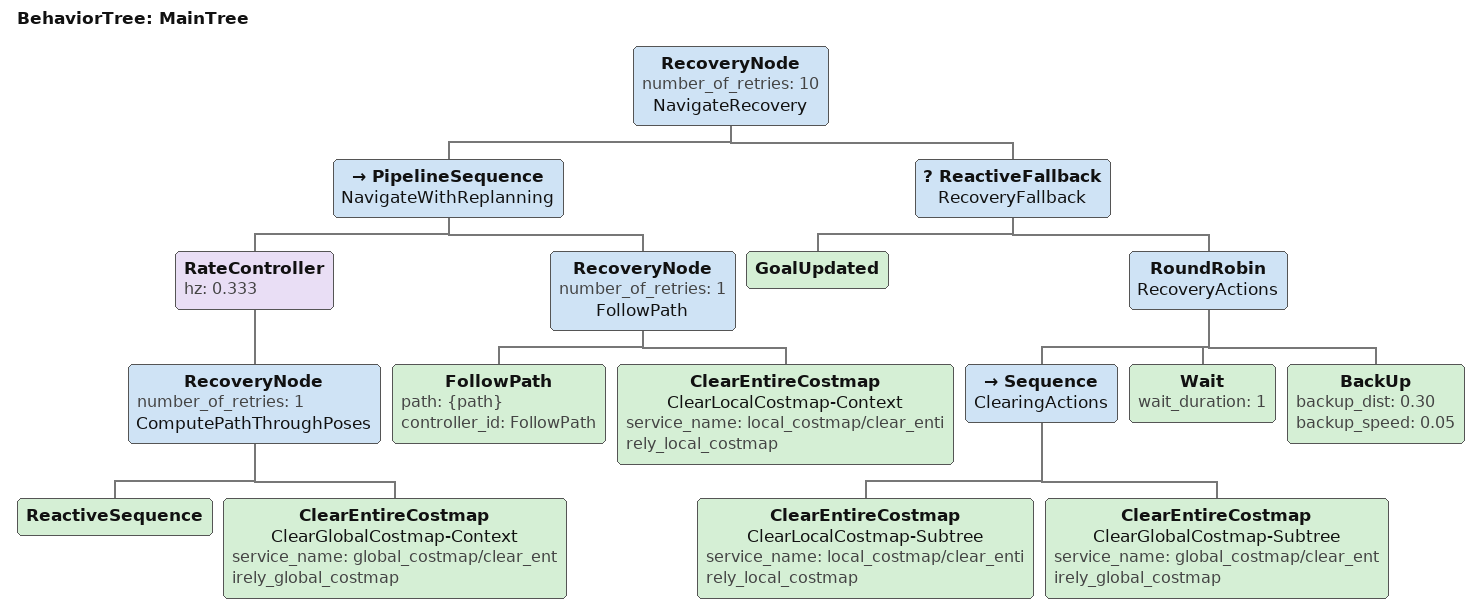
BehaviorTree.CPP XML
<root main_tree_to_execute="MainTree">
  <BehaviorTree ID="MainTree">
    <RecoveryNode number_of_retries="10" name="NavigateRecovery">
      <PipelineSequence name="NavigateWithReplanning">
        <RateController hz="0.333">
          <RecoveryNode number_of_retries="1" name="ComputePathThroughPoses">
            <ReactiveSequence>
<!--               Below lines are removed due to Node not recognized error in humble. Need some solution to use NavigateThroughPoses in the future-->
            </ReactiveSequence>
            <ClearEntireCostmap name="ClearGlobalCostmap-Context" service_name="global_costmap/clear_entirely_global_costmap"/>
          </RecoveryNode>
        </RateController>
        <RecoveryNode number_of_retries="1" name="FollowPath">
          <FollowPath path="{path}" controller_id="FollowPath"/>
          <ClearEntireCostmap name="ClearLocalCostmap-Context" service_name="local_costmap/clear_entirely_local_costmap"/>
        </RecoveryNode>
      </PipelineSequence>
      <ReactiveFallback name="RecoveryFallback">
        <GoalUpdated/>
        <RoundRobin name="RecoveryActions">
          <Sequence name="ClearingActions">
            <ClearEntireCostmap name="ClearLocalCostmap-Subtree" service_name="local_costmap/clear_entirely_local_costmap"/>
            <ClearEntireCostmap name="ClearGlobalCostmap-Subtree" service_name="global_costmap/clear_entirely_global_costmap"/>
          </Sequence>
          <Wait wait_duration="1"/>
          <BackUp backup_dist="0.30" backup_speed="0.05"/>
        </RoundRobin>
      </ReactiveFallback>
    </RecoveryNode>
  </BehaviorTree>
</root>
